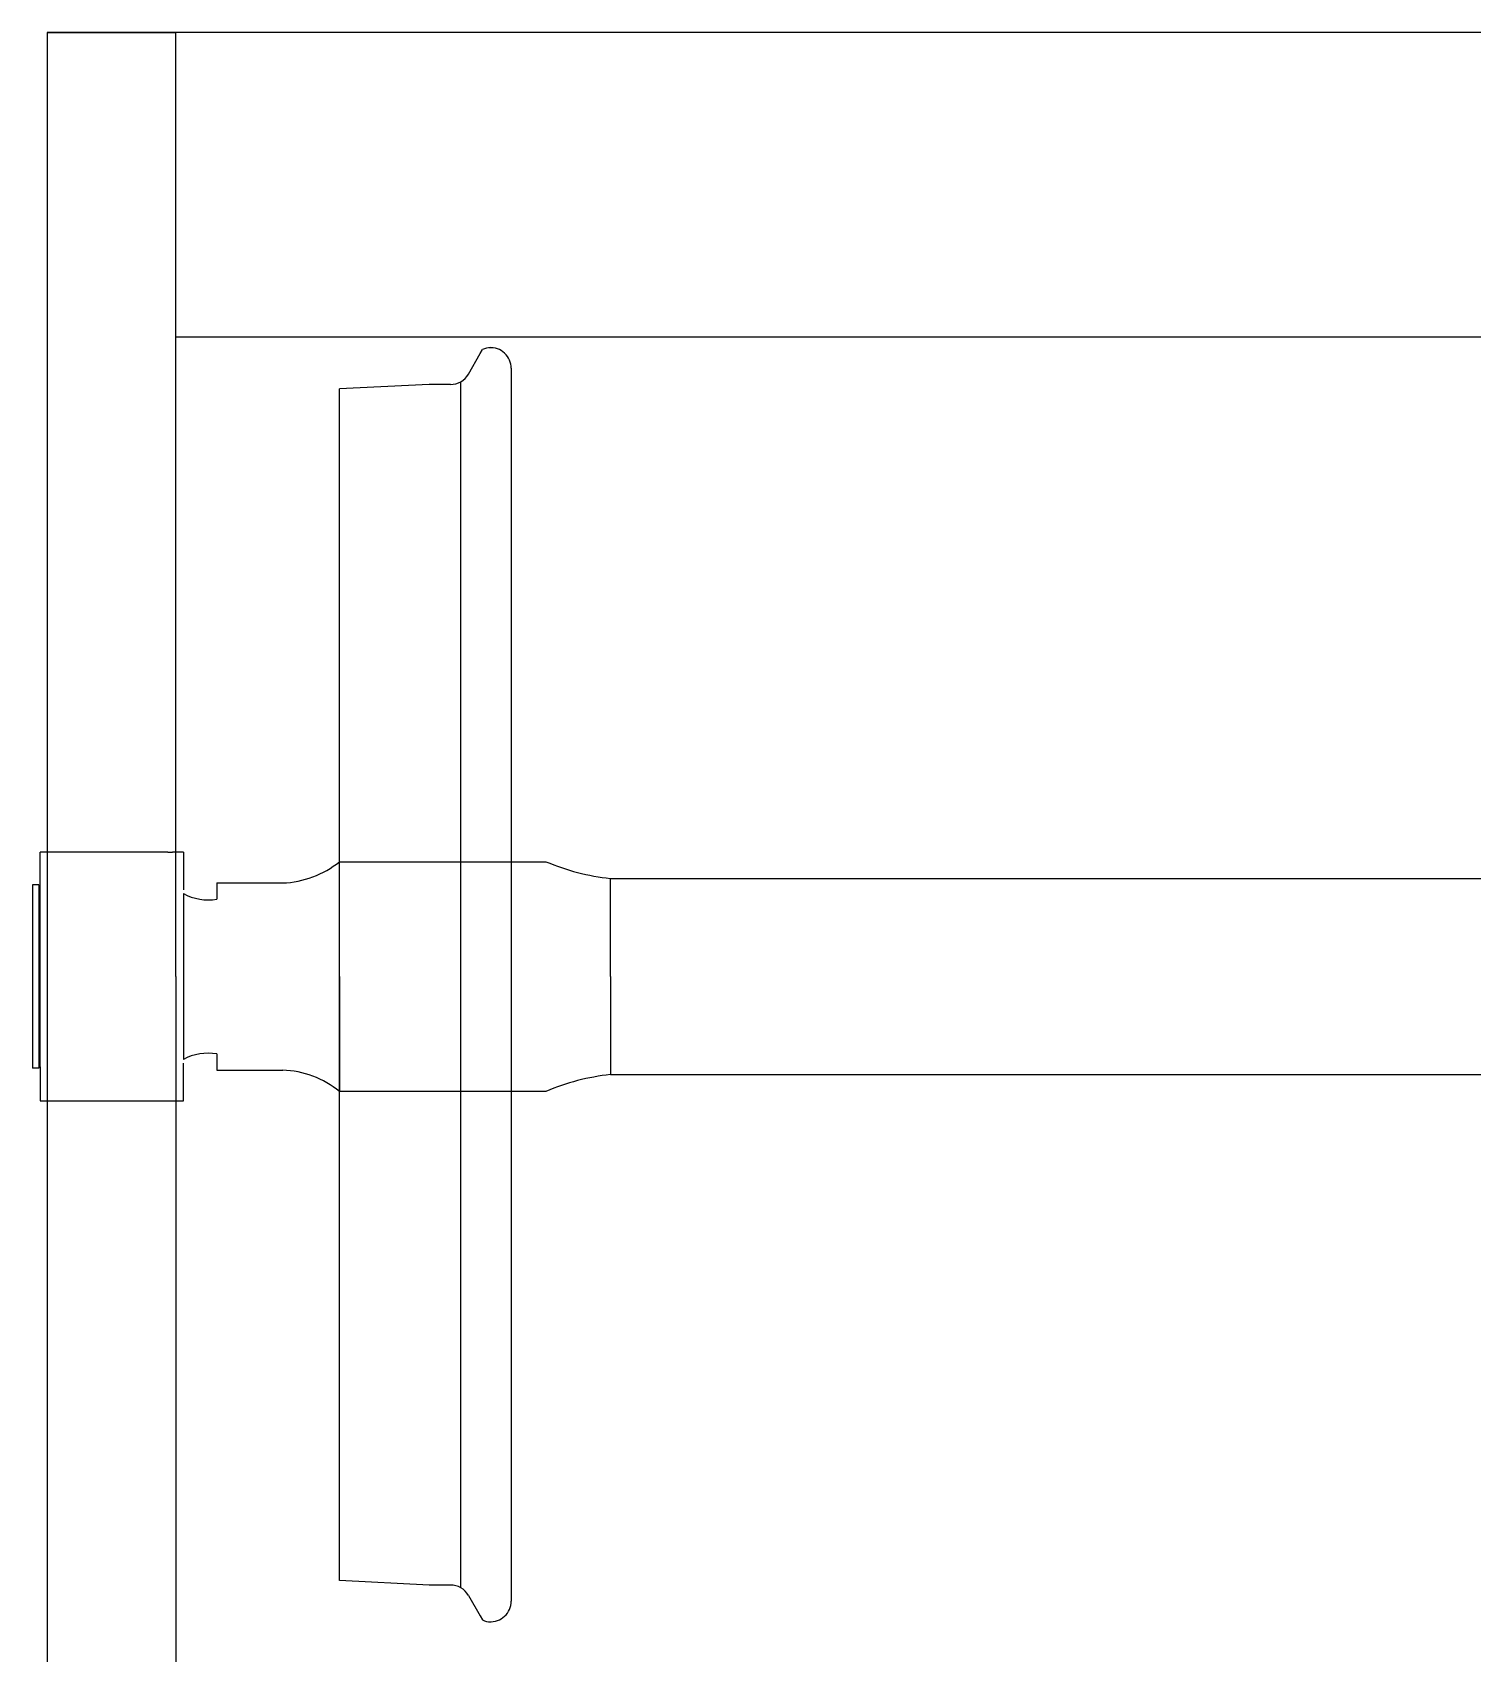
# Model space of a CAD drawing. Header units: millimetres. Extents: x -20242 to 39158, y -15780 to 26220.
# Drawn here: x -10377 to -5912, y 8838 to 13863 of the extents above; entities that cross this region are included whole.
import ezdxf

# ---------------------------------------------------------------- set-up
doc = ezdxf.new("R2010")
doc.units = ezdxf.units.MM
doc.linetypes.add('AM_ISO02W050x2', pattern=[3.75, 3, -0.75])

msp = doc.modelspace()

# ---------------------------------------------------------------- linework, layer by layer
at = {"linetype": 'AM_ISO02W050x2'}
for p, q in [((-10331.2, 13862.597), (-9932.148, 13862.597)), ((-9932.148, 13862.597), (-10331.2, 13862.597)), ((-10331.2, 13862.597), (-10331.2, 13536.828)), ((-2234.539, 13862.597), (-9932.148, 13862.597)), ((-9932.148, 13136.828), (-9932.148, 13862.597)), ((-9932.148, 12919.197), (-2238.039, 12919.197))]:
    msp.add_line(p, q, dxfattribs=at)
for p, q in [((-10331.2, 13536.828), (-10331.2, 10550.166)), ((-9932.148, 10936.828), (-9932.148, 13136.828)), ((-9025.298, 12803.537), (-8988.536, 12867.211)), ((-9025.298, 12803.537), (-8988.536, 12867.211)), ((-8988.536, 12867.211), (-8981.273, 12879.792)), ((-8988.536, 12867.211), (-8981.273, 12879.792)), ((-8893.094, 12821.537), (-8893.094, 9000.337)), ((-8893.094, 12821.537), (-8893.094, 9000.337)), ((-9147.094, 12771.537), (-9425.094, 12757.649)), ((-9147.094, 12771.537), (-9425.094, 12757.649)), ((-9080.724, 12771.537), (-9147.094, 12771.537)), ((-9080.724, 12771.537), (-9147.094, 12771.537)), ((-9048.724, 9041.762), (-9048.724, 12780.111)), ((-9048.724, 9041.762), (-9048.724, 12780.111)), ((-9425.094, 9064.225), (-9425.094, 12757.649)), ((-9425.094, 9064.225), (-9425.094, 12757.649)), ((-10353.094, 11216.337), (-10353.094, 11322.017)), ((-10309.094, 11322.017), (-10353.094, 11322.017)), ((-10353.094, 11216.337), (-10353.094, 11322.017)), ((-10309.094, 11322.017), (-10353.094, 11322.017)), ((-9957.094, 11322.017), (-10309.094, 11322.017)), ((-9957.094, 11322.017), (-9943.094, 11322.017)), ((-9957.094, 11322.017), (-9943.094, 11322.017)), ((-9922.02, 11322.017), (-9943.094, 11322.017)), ((-9922.02, 11322.017), (-9943.094, 11322.017)), ((-9909.094, 11322.017), (-9922.02, 11322.017)), ((-9909.094, 11322.017), (-9922.02, 11322.017)), ((-9909.094, 11322.017), (-9909.094, 11204.954)), ((-9909.094, 11322.017), (-9909.094, 11204.954)), ((-9425.094, 11292.337), (-8785.094, 11292.337)), ((-9425.094, 10936.337), (-9425.094, 11292.337)), ((-9425.094, 11292.337), (-8785.094, 11292.337)), ((-9425.094, 10936.337), (-9425.094, 11292.337)), ((-10357.094, 11220.337), (-10377.094, 11220.337)), ((-10377.094, 11220.337), (-10377.094, 11101.197)), ((-10357.094, 11220.337), (-10377.094, 11220.337)), ((-10377.094, 11220.337), (-10377.094, 11055.477)), ((-10357.094, 11220.337), (-10357.094, 11193.594)), ((-10357.094, 11220.337), (-10357.094, 11193.594)), ((-10353.094, 11193.594), (-10353.068, 11216.337)), ((-10353.094, 10679.08), (-10353.068, 11216.337)), ((-9805.094, 11226.337), (-9601.094, 11226.337)), ((-9805.094, 11226.337), (-9805.094, 11176.337)), ((-9805.094, 11226.337), (-9601.094, 11226.337)), ((-9805.094, 11226.337), (-9805.094, 11176.337)), ((-8585.094, 10936.337), (-8585.094, 11240.337)), ((-8585.094, 11240.337), (-3585.094, 11240.337)), ((-8585.094, 10936.337), (-8585.094, 11240.337)), ((-8585.094, 11240.337), (-3585.094, 11240.337)), ((-10357.094, 11193.594), (-10357.094, 11094.212)), ((-10357.094, 11193.594), (-10357.094, 11094.212)), ((-10353.069, 11193.594), (-10357.094, 11193.594)), ((-10357.094, 11193.337), (-10357.094, 11094.212)), ((-10357.094, 11193.337), (-10357.094, 11094.212)), ((-10357.094, 11193.337), (-10357.094, 11094.212)), ((-10357.094, 11193.337), (-10357.094, 11094.212)), ((-9909.094, 11193.594), (-9909.094, 10679.337)), ((-10377.094, 11055.477), (-10377.094, 10936.337)), ((-10377.094, 11055.477), (-10377.094, 10936.337)), ((-10357.094, 11094.212), (-10357.094, 11091.037)), ((-10357.094, 11094.212), (-10357.094, 11065.637)), ((-10357.094, 11065.637), (-10357.094, 11062.462)), ((-10357.094, 11065.637), (-10357.094, 11062.462)), ((-10357.094, 11062.462), (-10357.094, 10679.337)), ((-10357.094, 11062.462), (-10357.094, 10679.337)), ((-10357.094, 11062.462), (-10357.094, 10652.391)), ((-10357.094, 11062.462), (-10357.094, 10679.337)), ((-10357.094, 11062.462), (-10357.094, 10679.337)), ((-10377.094, 10936.337), (-10377.094, 10652.391)), ((-10377.094, 10936.337), (-10377.094, 10652.391)), ((-9932.148, 10936.828), (-9932.148, 6936.828)), ((-9425.094, 10936.337), (-9425.094, 10580.337)), ((-9425.094, 10936.337), (-9425.094, 10580.337)), ((-8585.094, 10936.337), (-8585.094, 10632.337)), ((-8585.094, 10936.337), (-8585.094, 10632.337)), ((-10353.201, 10656.381), (-10353.308, 10550.657)), ((-10353.201, 10656.381), (-10353.308, 10550.657)), ((-10353.094, 10656.371), (-10353.094, 10679.08)), ((-10353.094, 10656.371), (-10353.094, 10679.08)), ((-9909.094, 10550.657), (-9909.094, 10667.72)), ((-9909.094, 10550.657), (-9909.094, 10667.72)), ((-9805.094, 10696.337), (-9805.094, 10646.337)), ((-9805.094, 10696.337), (-9805.094, 10646.337)), ((-10357.094, 10652.391), (-10377.094, 10652.391)), ((-10357.094, 10652.391), (-10377.094, 10652.391)), ((-9805.094, 10646.337), (-9601.094, 10646.337)), ((-9805.094, 10646.337), (-9601.094, 10646.337)), ((-8585.094, 10632.337), (-3585.094, 10632.337)), ((-8585.094, 10632.337), (-3585.094, 10632.337)), ((-8785.094, 10580.337), (-9425.094, 10580.337)), ((-8785.094, 10580.337), (-9425.094, 10580.337)), ((-10353.308, 10550.657), (-9909.094, 10550.657)), ((-10353.308, 10550.657), (-9909.094, 10550.657)), ((-10331.2, 10550.657), (-10331.2, -7663.172)), ((-9147.094, 9050.337), (-9425.094, 9064.225)), ((-9147.094, 9050.337), (-9425.094, 9064.225)), ((-9080.724, 9050.337), (-9147.094, 9050.337)), ((-9080.724, 9050.337), (-9147.094, 9050.337)), ((-9025.298, 9018.337), (-8988.536, 8954.663)), ((-9025.298, 9018.337), (-8988.536, 8954.663)), ((-8988.536, 8954.663), (-8981.273, 8942.082)), ((-8988.536, 8954.663), (-8981.273, 8942.082)), ((-8957.514, 8936.337), (-8957.094, 8936.337)), ((-8957.514, 8936.337), (-8957.094, 8936.337))]:
    msp.add_line(p, q)
for centre, radius, start, end in [((-8957.514, 12833.537), 52, 90, 117.18757), ((-8957.514, 12833.537), 52, 90, 117.18757), ((-8957.094, 12821.537), 64, 0, 93.811315), ((-8957.094, 12821.537), 64, 0, 93.811315), ((-9080.724, 12835.537), 64, 270, 330), ((-9080.724, 12835.537), 64, 270, 330), ((-9613.128, 11526.095), 300, 272.299027, 308.813064), ((-9613.128, 11526.095), 300, 272.299027, 308.813064), ((-8510.879, 11936.392), 700, 246.937524, 263.914044), ((-8510.879, 11936.392), 700, 246.937524, 263.914044), ((-9832.722, 11333.933), 160, 241.489345, 279.94355), ((-9832.722, 11333.933), 160, 241.489345, 279.94355), ((-9832.722, 10538.74), 160, 80.05645, 118.510655), ((-9832.722, 10538.74), 160, 80.05645, 118.510655), ((-9613.128, 10346.578), 300, 51.186936, 87.700973), ((-9613.128, 10346.578), 300, 51.186936, 87.700973), ((-8510.879, 9936.282), 700, 96.085956, 113.062476), ((-8510.879, 9936.282), 700, 96.085956, 113.062476), ((-9080.724, 8986.337), 64, 30, 90), ((-9080.724, 8986.337), 64, 30, 90), ((-8957.094, 9000.337), 64, 266.188685, 0), ((-8957.094, 9000.337), 64, 266.188685, 0), ((-8957.514, 8988.337), 52, 242.81243, 270), ((-8957.514, 8988.337), 52, 242.81243, 270)]:
    msp.add_arc(centre, radius, start, end)

doc.saveas('drawing.dxf')
